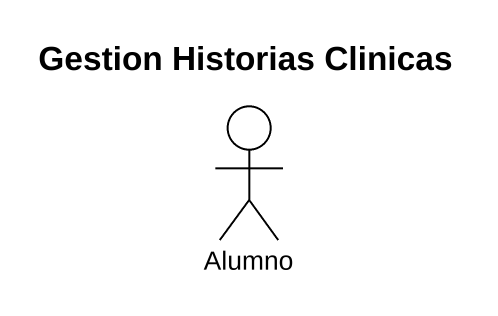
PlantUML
@startuml
title Gestion Historias Clinicas
actor Alumno
@enduml
